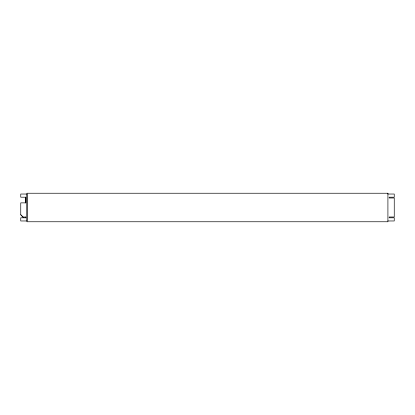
<?xml version="1.0" encoding="UTF-8"?>
<svg xmlns="http://www.w3.org/2000/svg" width="415" height="415" viewBox="0 0 415 415"><rect width="100%" height="100%" fill="white"/><g stroke="black" fill="none" stroke-linecap="round" stroke-linejoin="round"><path stroke-width="0.62" d="M387.911 194.028L394.25 194.028L394.25 197.198L389.177 197.198L389.177 197.991L394.25 197.991L394.25 217.009L389.177 217.009L389.177 217.802L394.25 217.802L394.25 220.972L387.911 220.972M22.991 217.04L25.823 217.04L25.823 217.802L20.75 217.802L20.75 220.972L27.089 220.972L27.089 194.028L20.75 194.028L20.75 197.198L25.823 197.198L25.823 202.873L20.75 202.873L20.75 214.747L22.991 217.04L20.75 214.747M25.72 197.198L25.72 202.873M25.72 217.04L25.72 217.802M387.911 193.24L26.965 193.24L26.965 221.76L387.911 221.76L387.911 193.24"/></g></svg>
